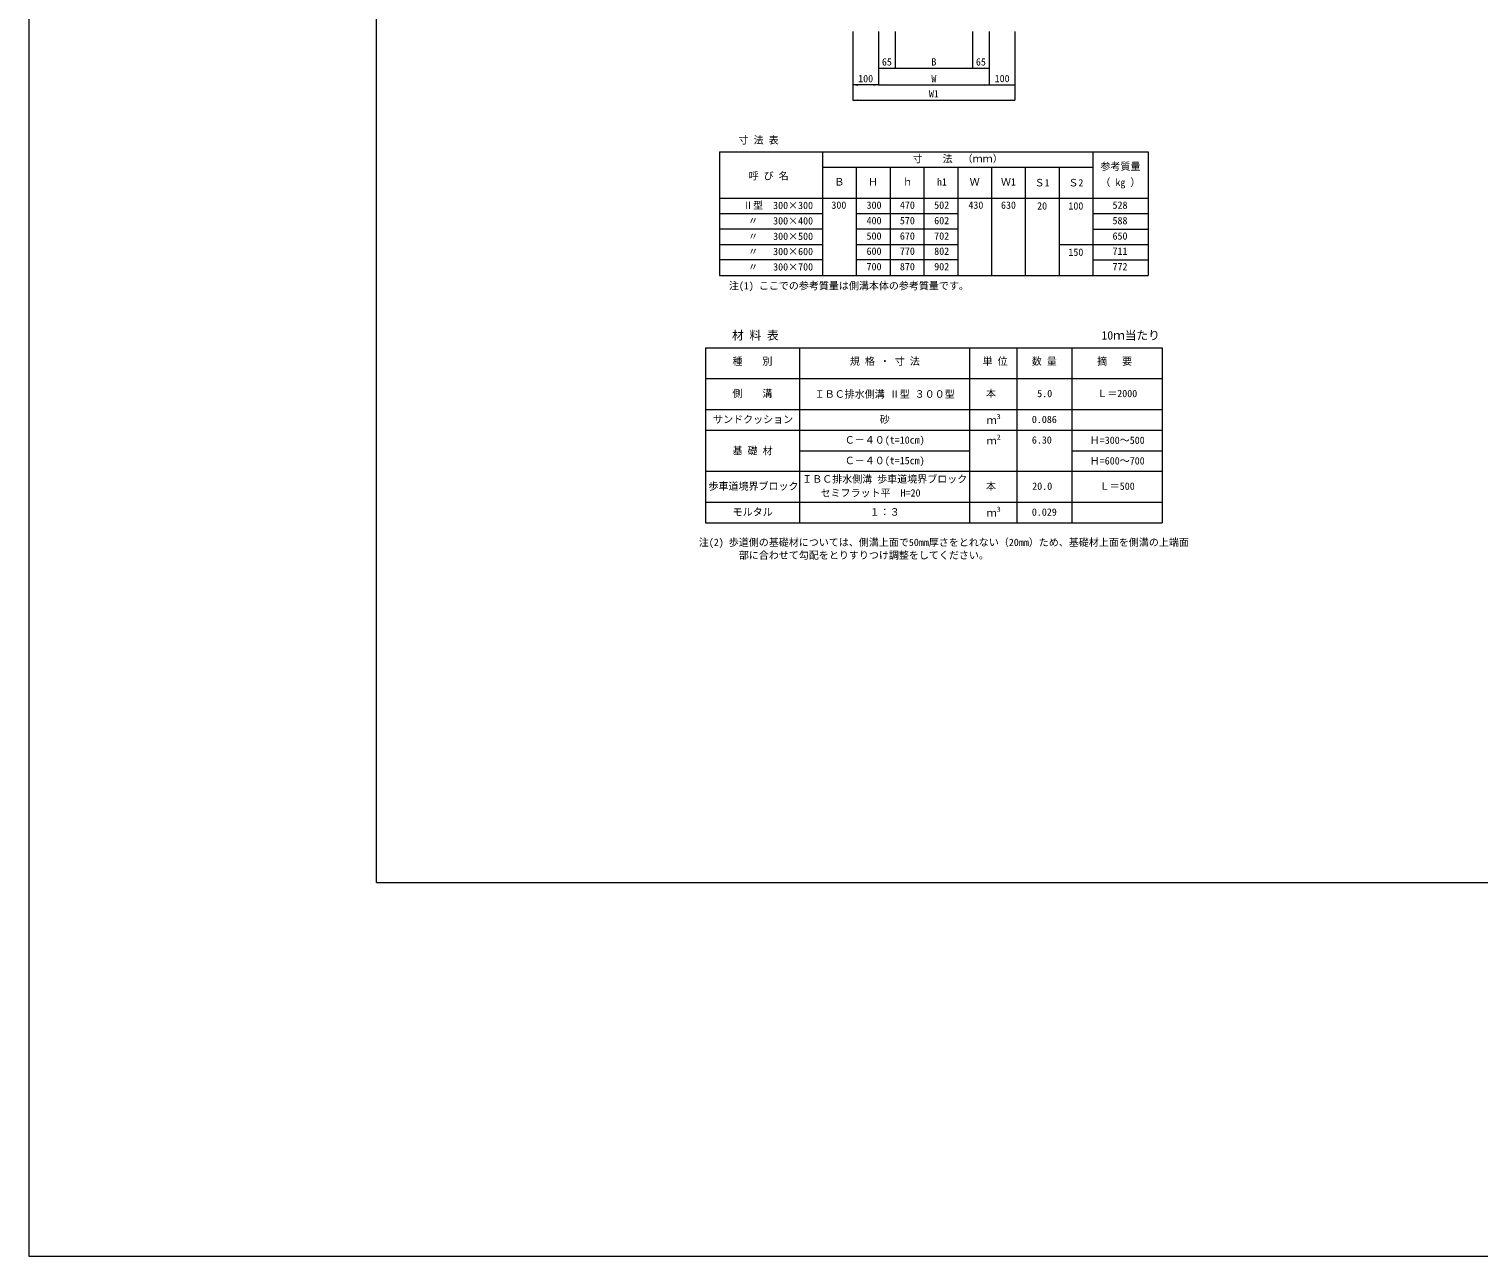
# Model space of a CAD drawing. Units: millimetres at full size. Extents: x 6872 to 78201, y -34623 to -7860.
# Drawn here: x 31839 to 37470, y -26354 to -21587 of the extents above; entities that cross this region are included whole.
import ezdxf
from ezdxf.enums import TextEntityAlignment as Align

# ---------------------------------------------------------------- set-up
doc = ezdxf.new("R2010")
doc.units = ezdxf.units.MM
doc.header["$LTSCALE"] = 16
for name, color, linetype, lineweight in [('0_2', 7, 'Continuous', 20), ('図枠', 1, 'Continuous', 20), ('寸法線', 7, 'Continuous', 9), ('枠', 5, 'Continuous', 5)]:
    doc.layers.add(name, color=color, linetype=linetype, lineweight=lineweight)
doc.styles.add('ＭＳ ゴシック', font='')
doc.styles.get('ＭＳ ゴシック').set_extended_font_data('MS Gothic')

# ---------------------------------------------------------------- blocks, each defined once
blk = doc.blocks.new('filled_arrow')
at = {"color": 0, "linetype": 'Continuous', "lineweight": -2}
blk.add_solid([(7.5, 1.25), (0, 0), (7.5, -1.25)], dxfattribs=at)

msp = doc.modelspace()

# ---------------------------------------------------------------- linework, layer by layer
at = {"layer": '0_2'}
for p, q in [((34520.39, -22064.48), (34520.39, -22544.48)), ((34520.39, -22064.48), (36185.64, -22064.48)), ((34920.39, -22064.48), (34920.39, -22544.48)), ((35970.39, -22064.48), (35970.39, -22544.48)), ((36185.64, -22064.48), (36185.64, -22544.48)), ((34920.39, -22124.48), (35970.39, -22124.48)), ((35051.64, -22124.48), (35051.64, -22544.48)), ((35182.89, -22124.48), (35182.89, -22544.48)), ((35314.14, -22124.48), (35314.14, -22544.48)), ((35445.39, -22124.48), (35445.39, -22544.48)), ((35576.64, -22124.48), (35576.64, -22544.48)), ((35707.89, -22124.48), (35707.89, -22544.48)), ((35839.14, -22124.48), (35839.14, -22544.48)), ((34520.39, -22244.48), (35702.65, -22244.48)), ((34520.39, -22244.48), (35027.65, -22244.48)), ((35145.39, -22244.48), (35595.39, -22244.48)), ((35683.9, -22244.48), (36185.64, -22244.48)), ((34520.39, -22304.48), (34920.39, -22304.48)), ((35051.64, -22304.48), (35445.39, -22304.48)), ((35970.39, -22304.48), (36185.64, -22304.48)), ((34920.39, -22364.48), (34520.39, -22364.48)), ((35445.39, -22364.48), (35051.64, -22364.48)), ((35970.39, -22364.48), (36185.64, -22364.48)), ((34520.39, -22424.48), (34920.39, -22424.48)), ((35051.64, -22424.48), (35445.39, -22424.48)), ((35839.14, -22424.48), (36185.64, -22424.48)), ((34920.39, -22484.48), (34520.39, -22484.48)), ((35445.39, -22484.48), (35051.64, -22484.48)), ((35970.39, -22484.48), (36185.64, -22484.48)), ((34520.39, -22544.48), (36185.64, -22544.48)), ((34466.07, -22825.48), (36239.96, -22825.48)), ((34466.07, -22825.48), (34466.07, -23505.48)), ((34832.09, -23505.48), (34832.09, -22825.48)), ((35492.11, -23505.48), (35492.11, -22825.48)), ((35676.67, -23505.48), (35676.67, -22825.48)), ((35889.96, -23505.48), (35889.96, -22825.48)), ((36239.96, -22825.48), (36239.96, -23505.48)), ((34466.07, -22945.48), (36239.96, -22945.48)), ((34466.07, -23065.48), (36239.96, -23065.48)), ((34466.07, -23145.48), (36239.96, -23145.48)), ((34832.09, -23225.48), (35492.11, -23225.48)), ((35889.96, -23225.48), (36239.96, -23225.48)), ((34466.07, -23305.48), (36239.96, -23305.48)), ((34466.07, -23425.48), (36239.96, -23425.48)), ((34466.07, -23505.48), (36239.96, -23505.48))]:
    msp.add_line(p, q, dxfattribs=at)
at = {"layer": '図枠'}
for p, q in [((31839.29, -7859.66), (31839.29, -26353.74)), ((31839.29, -26353.74), (53234.38, -26353.74))]:
    msp.add_line(p, q, dxfattribs=at)
at = {"layer": '寸法線'}
for p, q in [((35038.01, -21597.18), (35038.01, -21804.73)), ((35038.01, -21597.18), (35038.01, -21864.05)), ((35138.01, -21597.18), (35138.01, -21739.92)), ((35138.01, -21612.18), (35138.01, -21804.73)), ((35138.01, -21612.18), (35138.01, -21804.73)), ((35203.01, -21597.18), (35203.01, -21739.92)), ((35203.01, -21597.18), (35203.01, -21739.92)), ((35503.01, -21597.18), (35503.01, -21739.92)), ((35503.01, -21597.18), (35503.01, -21739.92)), ((35568.01, -21597.18), (35568.01, -21739.92)), ((35568.01, -21612.18), (35568.01, -21804.73)), ((35568.01, -21612.18), (35568.01, -21804.73)), ((35668.01, -21597.18), (35668.01, -21804.73)), ((35668.01, -21597.18), (35668.01, -21864.05)), ((35138.01, -21739.92), (35203.01, -21739.92)), ((35203.01, -21739.92), (35503.01, -21739.92)), ((35503.01, -21739.92), (35568.01, -21739.92)), ((35138.01, -21804.73), (35038.01, -21804.73)), ((35138.01, -21804.73), (35568.01, -21804.73)), ((35568.01, -21804.73), (35668.01, -21804.73)), ((35038.01, -21864.05), (35668.01, -21864.05))]:
    msp.add_line(p, q, dxfattribs=at)
at = {"layer": '枠', "lineweight": 20}
for q in [(33188.06, -19388.53), (41188.06, -24902.82)]:
    msp.add_line((33188.06, -24902.82), q, dxfattribs=at)

# ---------------------------------------------------------------- block references
at = {"layer": '寸法線', "xscale": 2.67, "yscale": 2.67}
for p in [(35138.01, -21739.92), (35203.01, -21739.92), (35503.01, -21739.92), (35038.01, -21804.73), (35138.01, -21804.73), (35568.01, -21804.73), (35038.01, -21864.05)]:
    msp.add_blockref('filled_arrow', p, dxfattribs=at)
at = {"layer": '寸法線', "xscale": 2.67, "yscale": 2.67, "rotation": 180}
for p in [(35203.01, -21739.92), (35503.01, -21739.92), (35568.01, -21739.92), (35138.01, -21804.73), (35568.01, -21804.73), (35668.01, -21804.73), (35668.01, -21864.05)]:
    msp.add_blockref('filled_arrow', p, dxfattribs=at)

# ---------------------------------------------------------------- texts
at = {"layer": '0_2', "style": 'ＭＳ ゴシック'}
for s, height, p in [('寸 法 表', 28.48, (34594.85, -22041.49)), ('参考質量', 28.48, (35999.78, -22143.64)), ('呼 び 名', 28.48, (34633.88, -22180.52)), ('Ｂ', 28.48, (34966.57, -22204)), ('Ｈ', 28.48, (35097.01, -22204)), ('ｈ', 28.48, (35231.65, -22204)), ('h1', 28.48, (35364.87, -22204)), ('Ｗ', 28.48, (35492, -22204)), ('（ kg ）', 28.48, (35999.78, -22205.76)), ('\u3000 Ⅱ型  300×300', 28.48, (34554.11, -22295.15)), ('300', 28.48, (34955.13, -22294.17)), ('300', 28.48, (35091.59, -22294.17)), ('470', 28.48, (35221.03, -22294.17)), ('502', 28.48, (35354.31, -22294.17)), ('430', 28.48, (35487.03, -22294.17)), ('528', 28.48, (36046.72, -22294.17)), ('\u3000\u3000〃 \u3000300×400', 28.48, (34554.11, -22355.15)), ('400', 28.48, (35091.59, -22354.17)), ('570', 28.48, (35221.03, -22354.17)), ('602', 28.48, (35354.31, -22354.17)), ('588', 28.48, (36046.72, -22354.17)), ('\u3000\u3000〃 \u3000300×500', 28.48, (34554.11, -22415.15)), ('500', 28.48, (35091.59, -22414.17)), ('670', 28.48, (35221.03, -22414.17)), ('702', 28.48, (35354.31, -22414.17)), ('650', 28.48, (36046.72, -22414.17)), ('\u3000\u3000〃 \u3000300×600', 28.48, (34554.11, -22474.04)), ('600', 28.48, (35091.59, -22473.06)), ('770', 28.48, (35221.03, -22473.06)), ('802', 28.48, (35354.31, -22473.06)), ('711', 28.48, (36046.72, -22473.06)), ('\u3000\u3000〃 \u3000300×700', 28.48, (34554.11, -22534.04)), ('700', 28.48, (35091.59, -22533.06)), ('870', 28.48, (35221.03, -22533.06)), ('902', 28.48, (35354.31, -22533.06)), ('772', 28.48, (36046.72, -22533.06)), ('注(1) ここでの参考質量は側溝本体の参考質量です。', 28.48, (34556.97, -22607.38)), ('材 料 表', 33.23, (34569.15, -22803.84)), ('10ｍ当たり', 33.23, (36003.97, -22803.84)), ('規 格 ・ 寸 法', 28.48, (35026.91, -22900.63)), ('単 位', 28.48, (35542.1, -22900.63)), ('数 量', 28.48, (35733.34, -22900.63)), ('摘 \u3000要', 28.48, (35986.94, -22900.63)), ('種 \u3000 別', 28.48, (34570.78, -22900.63)), ('側    溝', 28.48, (34570.78, -23025.94)), ('本', 28.48, (35555.5, -23025.94)), ('3', 19.94, (35597.02, -23108.58)), ('サンドクッション', 28.48, (34495.88, -23126.5)), ('ｍ', 28.48, (35558.17, -23129.58)), (' 0.086', 28.48, (35714.08, -23126.5)), ('ｍ', 28.48, (35558.17, -23209.58)), ('2', 19.94, (35597.02, -23188.58)), (' 6.30', 28.48, (35714.08, -23206.5)), ('歩車道境界ブロック', 28.48, (34477.72, -23385.94)), ('本', 28.48, (35555.5, -23385.94)), ('セミフラット平  H=20', 28.48, (34913.02, -23412)), ('モルタル', 28.48, (34571.67, -23486.5)), ('ｍ', 28.48, (35558.17, -23489.58)), ('3', 19.94, (35597.02, -23468.58)), (' 0.029', 28.48, (35714.08, -23486.5))]:
    msp.add_text(s, height=height, dxfattribs=at).set_placement(p, align=Align.BOTTOM_LEFT)
for s, p in [('寸  \u3000法\u3000（ｍｍ）', (35445.39, -22113.91)), ('Ｗ1', (35642.62, -22204)), ('630', (35642.62, -22294.17)), ('5.0', (35783.31, -23025.94)), ('Ｌ＝2000', (36064.96, -23025.94)), ('砂', (35162.09, -23126.5)), ('Ｃ－４０(t=10cm)', (35162.09, -23206.5)), ('Ｃ－４０(t=15cm)', (35162.09, -23286.5)), ('20.0 ', (35783.31, -23385.94)), ('Ｌ＝500', (36064.96, -23385.94)), ('１：３', (35162.09, -23486.5))]:
    msp.add_text(s, height=28.48, dxfattribs=at).set_placement(p, align=Align.BOTTOM_CENTER)
for s, p in [('Ｓ1', (35773.15, -22184.48)), ('Ｓ2', (35904.4, -22184.48)), ('20', (35773.15, -22274.48)), ('100', (35904.4, -22274.48)), ('150', (35904.4, -22454.22)), ('ＩＢＣ排水側溝 Ⅱ型 ３００型', (35162.1, -23005.48)), ('Ｈ=300～500', (36064.96, -23184.76)), ('基 礎 材', (34649.07, -23225.48)), ('Ｈ=600～700', (36064.96, -23264.76)), ('ＩＢＣ排水側溝 歩車道境界ブロック', (35162.1, -23335.48))]:
    msp.add_text(s, height=28.48, dxfattribs=at).set_placement(p, align=Align.MIDDLE_CENTER)
for s, p in [('注(2) 歩道側の基礎材については、側溝上面で50mm厚さをとれない（20mm）ため、基礎材上面を側溝の上端面', (34440.21, -23567.14)), ('\u3000\u3000\u3000\u3000部に合わせて勾配をとりすりつけ調整をしてください。', (34440.21, -23617.14))]:
    msp.add_text(s, height=28.48, dxfattribs=at).set_placement(p, align=Align.TOP_LEFT)
at = {"layer": '寸法線', "style": 'ＭＳ ゴシック'}
for s, p in [('65', (35170.51, -21714.92)), ('B', (35353.01, -21714.92)), ('65', (35535.51, -21714.92)), ('100', (35088.01, -21779.73)), ('W', (35353.01, -21779.73)), ('100', (35618.01, -21779.73)), ('W1', (35353.01, -21839.05))]:
    msp.add_text(s, height=28.48, dxfattribs=at).set_placement(p, align=Align.MIDDLE_CENTER)

doc.saveas('drawing.dxf')
